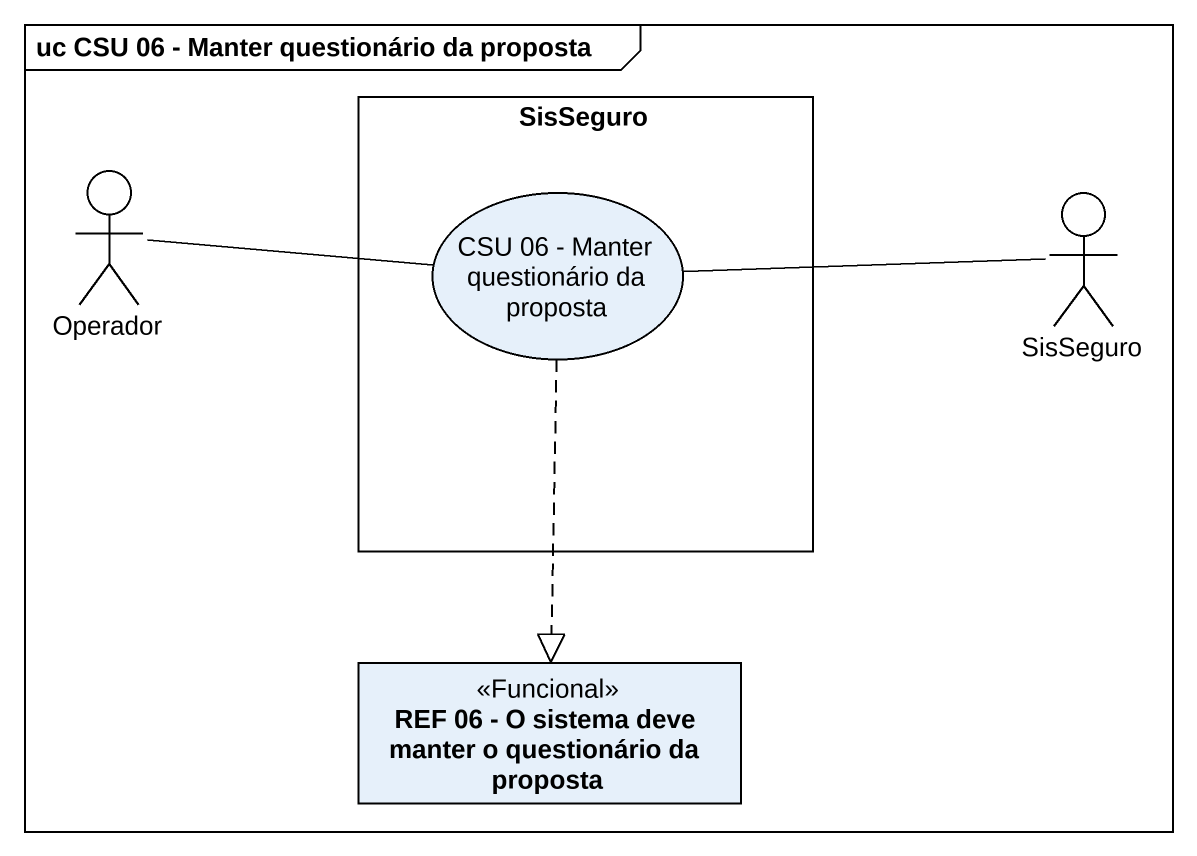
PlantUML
@startuml
mainframe uc CSU 06 - Manter questionário da proposta
allowmixing
hide circle
hide empty members
rectangle SisSeguro {
  usecase "CSU 06 - Manter questionário da proposta" as CSU_06_Manter_questionário
}
actor Operador
actor "SisSeguro" as SisSeguro_2
class "REF 06 - O sistema deve manter o questionário da proposta" as REF_06_O_sistema_deve <<Funcional>>
Operador -right- CSU_06_Manter_questionário
CSU_06_Manter_questionário ..|> REF_06_O_sistema_deve
SisSeguro_2 -left- CSU_06_Manter_questionário
@enduml
